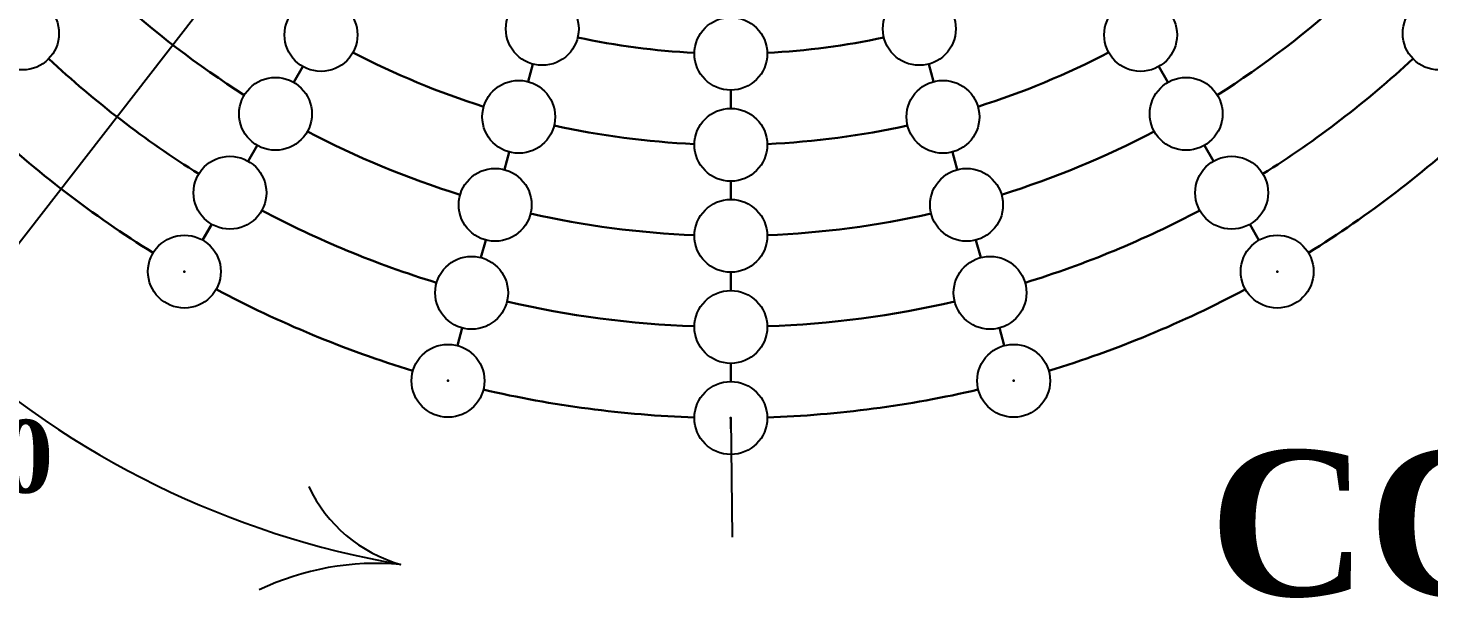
# Model space of a CAD drawing. Header units: inches. Extents: x 53 to 275, y 28 to 179.
# Drawn here: x 186.44 to 205.67, y 29.78 to 37.6 of the extents above; entities that cross this region are included whole.
import ezdxf

# ---------------------------------------------------------------- set-up
doc = ezdxf.new("R2010")
doc.units = ezdxf.units.IN
doc.header["$MEASUREMENT"] = 0

msp = doc.modelspace()

# ---------------------------------------------------------------- linework, layer by layer
at = {"color": 1}
msp.add_line((196.083, 47.241), (185.278, 33.312), dxfattribs=at)
at = {"lineweight": 30}
for p, q in [((190.208, 37.071), (190.083, 36.854)), ((193.301, 36.863), (193.366, 37.104)), ((198.866, 36.863), (198.801, 37.104)), ((202.083, 36.854), (201.958, 37.071)), ((196.083, 36.746), (196.083, 36.496)), ((189.583, 35.988), (189.458, 35.771)), ((202.708, 35.771), (202.583, 35.988)), ((192.977, 35.655), (193.042, 35.897)), ((199.189, 35.655), (199.124, 35.897)), ((196.083, 35.496), (196.083, 35.246)), ((188.958, 34.905), (188.833, 34.689)), ((203.333, 34.689), (203.208, 34.905)), ((192.654, 34.448), (192.719, 34.689)), ((199.513, 34.448), (199.448, 34.689)), ((196.083, 34.246), (196.083, 33.996)), ((192.33, 33.24), (192.395, 33.482)), ((199.836, 33.24), (199.771, 33.482)), ((196.083, 32.996), (196.083, 32.746)), ((196.083, 32.246), (196.083, 32.096))]:
    msp.add_line(p, q, dxfattribs=at)
at = {"color": 4}
msp.add_line((196.083, 32.246), (196.103, 30.609), dxfattribs=at)
for centre in [(193.495, 37.587), (198.671, 37.587), (186.361, 37.524), (190.458, 37.504), (201.708, 37.504), (205.806, 37.524), (196.083, 37.246), (189.833, 36.421), (193.172, 36.38), (198.995, 36.38), (202.333, 36.421), (196.083, 35.996), (189.208, 35.338), (202.958, 35.338), (192.848, 35.172), (199.319, 35.172), (196.083, 34.746), (188.583, 34.256), (203.583, 34.256), (192.525, 33.965), (199.642, 33.965), (196.083, 33.496), (192.201, 32.757), (199.966, 32.757), (196.083, 32.246)]:
    msp.add_circle(centre, 0.5, dxfattribs=at)
at = {"lineweight": 30}
for radius, start, end in [(12.5, 227.292, 237.708), (12.5, 302.292, 312.708), (10, 257.8651, 267.1349), (10, 272.8651, 282.1349), (13.75, 227.0836, 237.9164), (11.25, 242.5467, 252.4533), (11.25, 287.5467, 297.4533), (13.75, 302.0836, 312.9164), (15, 226.9099, 238.0901), (12.5, 242.292, 252.708), (11.25, 257.5467, 267.4533), (11.25, 272.5467, 282.4533), (12.5, 287.292, 297.708), (15, 301.9099, 313.0901), (13.75, 242.0836, 252.9164), (12.5, 257.292, 267.708), (12.5, 272.292, 282.708), (13.75, 287.0836, 297.9164), (15, 241.9099, 253.0901), (15, 286.9099, 298.0901), (13.75, 257.0836, 267.9164), (13.75, 272.0836, 282.9164), (15, 256.9099, 268.0901), (15, 271.9099, 283.0901)]:
    msp.add_arc((196.083, 47.246), radius, start, end, dxfattribs=at)
at = {"color": 1}
for centre, radius, start, end in [((193.675, 42.504), 12.45, 227.5894, 260.1793), ((192.093, 32.158), 1.996, 205.3391, 254.2353), ((191.221, 26.501), 3.75, 84.9513, 115.44)]:
    msp.add_arc(centre, radius, start, end, dxfattribs=at)
at = {"lineweight": 30}
for p in [(188.583, 34.256), (203.583, 34.256), (192.201, 32.757), (199.966, 32.757), (196.083, 32.246)]:
    msp.add_point(p, dxfattribs=at)

# ---------------------------------------------------------------- texts
at = {"color": 1, "attachment_point": 1}
for s, insert, char_height, width in [('{\\fTimes New Roman|b1|i0|c0|p18;C0}', (184.938, 32.22), 1, 1.78792), ('{\\fTimes New Roman|b1|i0|c0|p18;CC3}', (202.647, 31.805), 2, 6.67539)]:
    msp.add_mtext(s, dxfattribs=dict(at, insert=insert, char_height=char_height, width=width))

doc.saveas('drawing.dxf')
